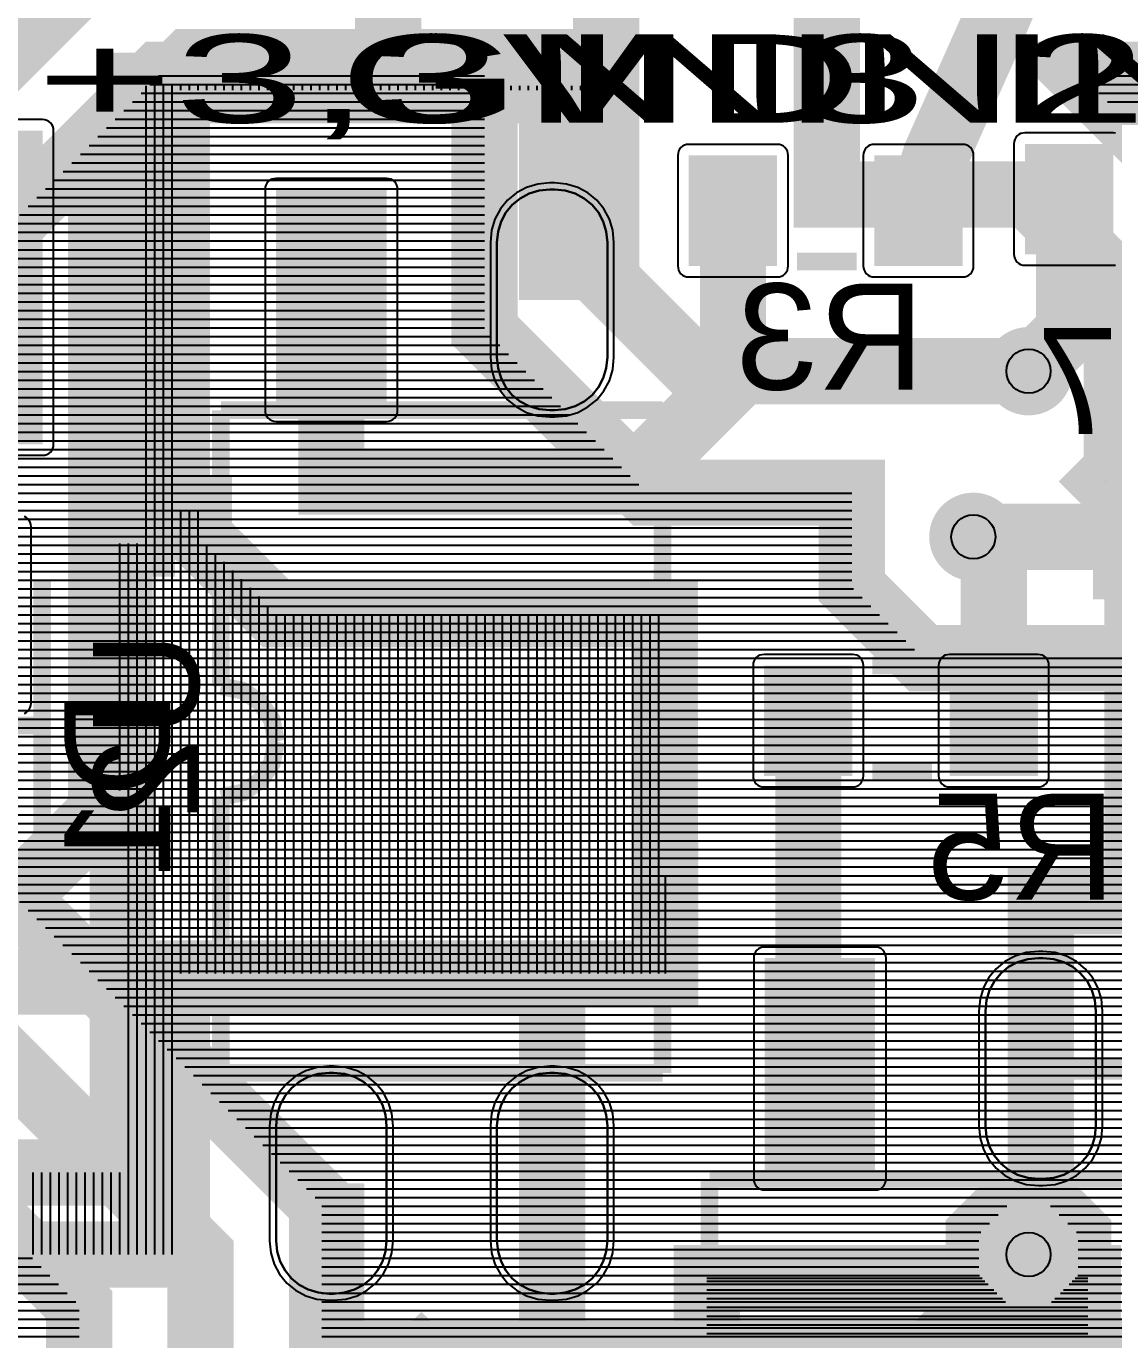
# Model space of a CAD drawing. Header units: centimetres. Extents: x -0.96 to 3.81, y 0.19 to 5.08.
# Drawn here: x 1.387 to 2.638, y 2.188 to 3.699 of the extents above; entities that cross this region are included whole.
import ezdxf

# ---------------------------------------------------------------- set-up
doc = ezdxf.new("R2010")
doc.units = ezdxf.units.CM
doc.layers.get('0').update_dxf_attribs({"linetype": 'CONTINUOUS'})

# ---------------------------------------------------------------- blocks, each defined once
blk = doc.blocks.new('RPAD')
blk.add_trace([(-0.5, -0.5), (-0.5, 0.5), (0.5, -0.5), (0.5, 0.5)])
blk = doc.blocks.new('EPAD')
at = {"const_width": 0.5}
blk.add_lwpolyline([(-0.25, 0, 1), (0.25, 0, 1)], format="xyb", close=True, dxfattribs=at)

msp = doc.modelspace()

# ---------------------------------------------------------------- linework, layer by layer
for points, const_width in [([(1.161465, 3.263901), (1.540365, 3.642801), (1.914301, 3.642801), (1.914301, 3.349135), (2.101135, 3.162301), (2.336801, 3.162301), (2.336801, 3.053635), (2.418635, 2.971801), (2.699465, 2.971801), (2.781299, 3.053635), (2.781299, 3.461465), (2.599963, 3.642801), (2.765199, 3.642801), (2.765199, 4.198853)], 0.0762), ([(1.546, 3.846), (1.1036, 3.4036), (0.3556, 3.4036), (0.254, 3.302), (0.254, 2.032)], 0.0762), ([(2.54, 3.302), (2.159, 3.302), (2.054, 3.407), (2.054, 3.846)], 0.0762), ([(2.4765, 3.1115), (2.6416, 3.1115), (2.6416, 3.4036), (2.54, 3.5052), (2.308, 3.5052), (2.308, 3.846)], 0.0762), ([(2.41336, 3.48664), (2.433348, 3.55014), (2.5, 3.7), (2.562, 3.846)], 0.0762), ([(1.8, 3.630101), (1.8, 3.846)], 0.0254), ([(1.8, 3.642801), (1.8, 3.846)], 0.0254), ([(1.8034, 3.7592), (1.8034, 3.6576)], 0.0762), ([(1.27836, 2.6), (1.4732, 2.79484), (1.4732, 3.556), (1.5748, 3.6576), (1.8034, 3.6576), (1.992, 3.6576), (1.992, 3.384)], 0.0762), ([(2.034901, 3.625299), (1.560201, 3.625299), (1.560201, 3.142701), (1.585601, 3.142701), (1.585601, 3.111875), (1.674875, 3.022601), (2.121541, 3.022601), (2.121541, 2.722201), (2.122201, 2.722201), (2.122201, 2.609299), (1.560201, 2.609299), (1.560201, 2.285999), (1.104799, 2.285999), (1.104799, 2.380291), (1.498069, 2.380291), (1.498069, 2.819709), (1.494259, 2.819709), (1.494259, 3.103741), (1.520069, 3.103741), (1.520069, 3.630101), (2.034901, 3.630101), (2.034901, 3.625299)], 0.0762), ([(1.992, 3.625299), (1.992, 3.384)], 0.0254), ([(2.27366, 3.55014), (2.34478, 3.55014)], 0.02032), ([(2.27366, 3.55014), (2.34478, 3.55014)], 0.02032), ([(2.27366, 3.55014), (2.34478, 3.55014)], 0.02032), ([(2.54, 3.302), (2.58664, 3.34864), (2.58664, 3.5)], 0.0762), ([(1.738, 3.384), (1.738, 3.175), (2.0828, 3.175), (2.2, 3.2922), (2.2, 3.48664)], 0.0762), ([(2.27366, 3.42822), (2.34224, 3.42822)], 0.02032), ([(2.27366, 3.42822), (2.34224, 3.42822)], 0.02032), ([(2.27366, 3.42822), (2.34224, 3.42822)], 0.02032), ([(2.731799, 2.741299), (2.665099, 2.741299), (2.665099, 3.077799), (2.652399, 3.077799), (2.652399, 3.151125), (2.628525, 3.175), (2.739039, 3.285515)], 0.0762), ([(0.393699, 1.974135), (0.393699, 3.244135), (0.413465, 3.263901), (0.589837, 3.263901), (0.558801, 3.232865), (0.558801, 3.117135), (1.447801, 2.228135), (1.447801, 1.720135)], 0.0762), ([(3.263899, 2.075735), (3.263899, 2.331165), (3.169365, 2.425699), (3.053635, 2.425699), (2.971801, 2.343865), (2.971801, 2.228135), (2.984501, 2.215435), (2.984501, 2.191465), (2.964735, 2.171699), (1.847135, 2.171699), (1.8415, 2.166064), (1.835865, 2.171699), (1.727199, 2.171699), (1.727199, 2.343865), (0.807163, 3.263901)], 0.0762), ([(1.611, 3.257), (1.611, 2.9395)], 0.02032), ([(1.611, 3.257), (2.119, 3.257)], 0.02032), ([(1.611, 3.257), (1.611, 2.9395)], 0.02032), ([(1.611, 3.257), (2.119, 3.257)], 0.02032), ([(1.611, 3.257), (1.611, 2.9395)], 0.02032), ([(1.611, 3.257), (2.119, 3.257)], 0.02032), ([(2.119, 3.257), (2.119, 2.495)], 0.02032), ([(2.119, 3.257), (2.119, 2.495)], 0.02032), ([(2.119, 3.257), (2.119, 2.495)], 0.02032), ([(1.5875, 1.778), (1.5875, 2.286), (0.6985, 3.175)], 0.0762), ([(2.4765, 3.1115), (2.5, 3.088), (2.5, 2.9)], 0.0762), ([(1.40536, 2.5619), (1.40536, 3.06228)], 0.02032), ([(1.40536, 2.5619), (1.40536, 3.06228)], 0.02032), ([(1.40536, 2.5619), (1.40536, 3.06228)], 0.02032), ([(2.3603, 2.9635), (2.43142, 2.9635)], 0.02032), ([(2.3603, 2.9635), (2.43142, 2.9635)], 0.02032), ([(2.3603, 2.9635), (2.43142, 2.9635)], 0.02032), ([(1.6745, 2.876), (1.669601, 2.900991), (1.656144, 2.921145), (1.63599, 2.934601), (1.611, 2.9395)], 0.02032), ([(1.6745, 2.876), (1.669601, 2.900991), (1.656144, 2.921145), (1.63599, 2.934601), (1.611, 2.9395)], 0.02032), ([(1.6745, 2.876), (1.669601, 2.900991), (1.656144, 2.921145), (1.63599, 2.934601), (1.611, 2.9395)], 0.02032), ([(2.3, 2.5), (2.28664, 2.5), (2.28664, 2.9)], 0.0762), ([(1.40536, 2.89464), (1.15136, 2.89464)], 0.02032), ([(1.40536, 2.89464), (1.15136, 2.89464)], 0.02032), ([(1.40536, 2.89464), (1.15136, 2.89464)], 0.02032), ([(1.6745, 2.876), (1.669601, 2.85101), (1.656144, 2.830856), (1.63599, 2.817399), (1.611, 2.8125)], 0.02032), ([(1.6745, 2.876), (1.669601, 2.85101), (1.656144, 2.830856), (1.63599, 2.817399), (1.611, 2.8125)], 0.02032), ([(1.6745, 2.876), (1.669601, 2.85101), (1.656144, 2.830856), (1.63599, 2.817399), (1.611, 2.8125)], 0.02032), ([(2.3603, 2.84158), (2.42888, 2.84158)], 0.02032), ([(2.3603, 2.84158), (2.42888, 2.84158)], 0.02032), ([(2.3603, 2.84158), (2.42888, 2.84158)], 0.02032), ([(1.611, 2.8125), (1.611, 2.495)], 0.02032), ([(1.611, 2.8125), (1.611, 2.495)], 0.02032), ([(1.611, 2.8125), (1.611, 2.495)], 0.02032), ([(2.554, 2.5), (2.554, 2.6924), (3.254, 2.6924), (3.254, 2.5)], 0.0762), ([(1.27836, 2.6), (1.992, 2.6), (1.992, 2.368)], 0.0762), ([(1.992, 2.609299), (1.992, 2.368)], 0.0254), ([(1.498069, 2.6), (1.27836, 2.6)], 0.0254), ([(2.554, 2.5), (2.554, 2.3), (2.54, 2.286)], 0.0762), ([(2.731799, 2.5), (2.554, 2.5)], 0.0254), ([(1.611, 2.495), (2.119, 2.495)], 0.02032), ([(1.611, 2.495), (2.119, 2.495)], 0.02032), ([(1.611, 2.495), (2.119, 2.495)], 0.02032), ([(1.738, 2.368), (1.738, 2.1336), (0.58664, 2.1336), (0.58664, 2)], 0.0762), ([(1.992, 2.368), (1.992, 2.159), (2.413, 2.159), (2.54, 2.286)], 0.0762), ([(2.173, 2.373), (2.173, 2.0555)], 0.02032), ([(2.173, 2.373), (2.681, 2.373)], 0.02032), ([(2.173, 2.373), (2.173, 2.0555)], 0.02032), ([(2.173, 2.373), (2.681, 2.373)], 0.02032), ([(2.173, 2.373), (2.173, 2.0555)], 0.02032), ([(2.173, 2.373), (2.681, 2.373)], 0.02032), ([(2.48285, 2.262328), (2.48285, 2.309672), (2.516328, 2.34315), (2.563672, 2.34315), (2.59715, 2.309672), (2.59715, 2.262328), (2.563672, 2.22885), (2.516328, 2.22885), (2.48285, 2.262328)], 0.0762), ([(2.54, 2.286), (2.54, 1.5126), (2.554, 1.4986), (2.554, 1.484)], 0.0762), ([(2.608181, 1.930399), (2.603874, 1.930399), (2.514601, 1.841126), (2.514601, 1.725299), (2.452399, 1.725299), (2.452399, 1.841125), (2.363125, 1.930399), (2.146675, 1.930399), (1.977799, 1.761523), (1.977799, 1.889274), (2.057399, 1.968874), (2.057399, 2.095126), (2.025824, 2.126701), (2.169799, 2.126701), (2.169799, 2.258701), (2.486477, 2.258701), (2.516328, 2.22885), (2.563672, 2.22885), (2.593523, 2.258701), (2.608181, 2.258701), (2.608181, 1.930399)], 0.0762)]:
    msp.add_lwpolyline(points, dxfattribs=dict(const_width=const_width))
for points in [[(1.539327, 3.641763), (1.914301, 3.641763)], [(2.601001, 3.641763), (3.297522, 3.641763)], [(1.524799, 2.285999), (1.524799, 3.630101)], [(1.529327, 3.631763), (1.914301, 3.631763)], [(1.534799, 2.285999), (1.534799, 3.630101)], [(1.544799, 2.285999), (1.544799, 3.630101)], [(1.554799, 2.285999), (1.554799, 3.630101)], [(1.564799, 3.625299), (1.564799, 3.630101)], [(1.574799, 3.625299), (1.574799, 3.630101)], [(1.584799, 3.625299), (1.584799, 3.630101)], [(1.594799, 3.625299), (1.594799, 3.630101)], [(1.604799, 3.625299), (1.604799, 3.630101)], [(1.614799, 3.625299), (1.614799, 3.630101)], [(1.624799, 3.625299), (1.624799, 3.630101)], [(1.634799, 3.625299), (1.634799, 3.630101)], [(1.644799, 3.625299), (1.644799, 3.630101)], [(1.654799, 3.625299), (1.654799, 3.630101)], [(1.664799, 3.625299), (1.664799, 3.630101)], [(1.674799, 3.625299), (1.674799, 3.630101)], [(1.684799, 3.625299), (1.684799, 3.630101)], [(1.694799, 3.625299), (1.694799, 3.630101)], [(1.704799, 3.625299), (1.704799, 3.630101)], [(1.714799, 3.625299), (1.714799, 3.630101)], [(1.724799, 3.625299), (1.724799, 3.630101)], [(1.734799, 3.625299), (1.734799, 3.630101)], [(1.744799, 3.625299), (1.744799, 3.630101)], [(1.754799, 3.625299), (1.754799, 3.630101)], [(1.764799, 3.625299), (1.764799, 3.630101)], [(1.774799, 3.625299), (1.774799, 3.630101)], [(1.784799, 3.625299), (1.784799, 3.630101)], [(1.794799, 3.625299), (1.794799, 3.630101)], [(1.804799, 3.625299), (1.804799, 3.630101)], [(1.814799, 3.625299), (1.814799, 3.630101)], [(1.824799, 3.625299), (1.824799, 3.630101)], [(1.834799, 3.625299), (1.834799, 3.630101)], [(1.844799, 3.625299), (1.844799, 3.630101)], [(1.854799, 3.625299), (1.854799, 3.630101)], [(1.864799, 3.625299), (1.864799, 3.630101)], [(1.874799, 3.625299), (1.874799, 3.630101)], [(1.884799, 3.625299), (1.884799, 3.630101)], [(1.894799, 3.625299), (1.894799, 3.630101)], [(1.904799, 3.625299), (1.904799, 3.630101)], [(1.914799, 3.625299), (1.914799, 3.630101)], [(1.924799, 3.625299), (1.924799, 3.630101)], [(1.934799, 3.625299), (1.934799, 3.630101)], [(1.944799, 3.625299), (1.944799, 3.630101)], [(1.954799, 3.625299), (1.954799, 3.630101)], [(1.964799, 3.625299), (1.964799, 3.630101)], [(1.974799, 3.625299), (1.974799, 3.630101)], [(1.984799, 3.625299), (1.984799, 3.630101)], [(1.994799, 3.625299), (1.994799, 3.630101)], [(2.004799, 3.625299), (2.004799, 3.630101)], [(2.014799, 3.625299), (2.014799, 3.630101)], [(2.024799, 3.625299), (2.024799, 3.630101)], [(2.034799, 3.625299), (2.034799, 3.630101)], [(2.611001, 3.631763), (3.304437, 3.631763)], [(1.509327, 3.611763), (1.914301, 3.611763)], [(1.519327, 3.621763), (1.914301, 3.621763)], [(2.621001, 3.621763), (3.310752, 3.621763)], [(2.631001, 3.611763), (3.317054, 3.611763)], [(1.499327, 3.601763), (1.914301, 3.601763)], [(1.27623, 3.20534), (1.40577, 3.20534), (1.408367, 3.205593), (1.410768, 3.20632), (1.412928, 3.207475), (1.414799, 3.209011), (1.416335, 3.210883), (1.41749, 3.213042), (1.418217, 3.215443), (1.41847, 3.21804), (1.41847, 3.57872), (1.418217, 3.581317), (1.41749, 3.583718), (1.416335, 3.585877), (1.414799, 3.587749), (1.412928, 3.589285), (1.410768, 3.59044), (1.408367, 3.591167), (1.40577, 3.59142), (1.40577, 3.59142), (1.27623, 3.59142)], [(1.479327, 3.581763), (1.914301, 3.581763)], [(1.489327, 3.591763), (1.914301, 3.591763)], [(1.469327, 3.571763), (1.914301, 3.571763)], [(2.640037, 3.575947), (2.63744, 3.5762), (2.63744, 3.5762), (2.53584, 3.5762), (2.533243, 3.575947), (2.530842, 3.57522), (2.528682, 3.574065), (2.526811, 3.572529), (2.525275, 3.570657), (2.52412, 3.568498), (2.523393, 3.566097), (2.52314, 3.5635), (2.52314, 3.4365), (2.523393, 3.433903), (2.52412, 3.431502), (2.525275, 3.429343), (2.526811, 3.427471), (2.528682, 3.425935), (2.530842, 3.42478), (2.533243, 3.424053), (2.53584, 3.4238), (2.63744, 3.4238), (2.640037, 3.424053)], [(1.449327, 3.551763), (1.914301, 3.551763)], [(1.459327, 3.561763), (1.914301, 3.561763)], [(1.439327, 3.541763), (1.914301, 3.541763)], [(1.419327, 3.521763), (1.914301, 3.521763)], [(1.429327, 3.531763), (1.914301, 3.531763)], [(1.409327, 3.511763), (1.914301, 3.511763)], [(1.389327, 3.491763), (1.914301, 3.491763)], [(1.399327, 3.501763), (1.914301, 3.501763)], [(1.379327, 3.481763), (1.914301, 3.481763)], [(1.359327, 3.461763), (1.914301, 3.461763)], [(1.369327, 3.471763), (1.914301, 3.471763)], [(1.349327, 3.451763), (1.914301, 3.451763)], [(1.329327, 3.431763), (1.914301, 3.431763)], [(1.339327, 3.441763), (1.914301, 3.441763)], [(1.319327, 3.421763), (1.914301, 3.421763)], [(1.299327, 3.401763), (1.914301, 3.401763)], [(1.309327, 3.411763), (1.914301, 3.411763)], [(1.289327, 3.391763), (1.914301, 3.391763)], [(1.269327, 3.371763), (1.914301, 3.371763)], [(1.279327, 3.381763), (1.914301, 3.381763)], [(1.259327, 3.361763), (1.914301, 3.361763)], [(1.239327, 3.341763), (1.921673, 3.341763)], [(1.249327, 3.351763), (1.914301, 3.351763)], [(1.229327, 3.331763), (1.931673, 3.331763)], [(1.209327, 3.311763), (1.951673, 3.311763)], [(1.219327, 3.321763), (1.941673, 3.321763)], [(1.199327, 3.301763), (1.961673, 3.301763)], [(1.179327, 3.281763), (1.981673, 3.281763)], [(1.189327, 3.291763), (1.971673, 3.291763)], [(1.169327, 3.271763), (1.991673, 3.271763)], [(0.809301, 3.261763), (2.001673, 3.261763)], [(0.819301, 3.251763), (2.011673, 3.251763)], [(0.829301, 3.241763), (2.021673, 3.241763)], [(0.839301, 3.231763), (2.031673, 3.231763)], [(0.849301, 3.221763), (2.041673, 3.221763)], [(0.859301, 3.211763), (2.051673, 3.211763)], [(0.869301, 3.201763), (2.061673, 3.201763)], [(0.879301, 3.191763), (2.071673, 3.191763)], [(0.889301, 3.181763), (2.081673, 3.181763)], [(2.628525, 3.175), (2.628525, 3.175)], [(0.899301, 3.171763), (2.091673, 3.171763)], [(0.909301, 3.161763), (2.336801, 3.161763)], [(0.919301, 3.151763), (2.336801, 3.151763)], [(1.564799, 2.609299), (1.564799, 3.142701)], [(1.574799, 2.609299), (1.574799, 3.142701)], [(1.584799, 2.609299), (1.584799, 3.142701)], [(0.929301, 3.141763), (2.336801, 3.141763)], [(0.939301, 3.131763), (2.336801, 3.131763)], [(1.384958, 2.90832), (1.387117, 2.909475), (1.388989, 2.911011), (1.390525, 2.912882), (1.39168, 2.915042), (1.392407, 2.917443), (1.39266, 2.92004), (1.39266, 2.92004), (1.39266, 3.12324), (1.392407, 3.125837), (1.39168, 3.128238), (1.390525, 3.130398), (1.388989, 3.132269), (1.387117, 3.133805), (1.384958, 3.13496)], [(0.949301, 3.121763), (2.336801, 3.121763)], [(0.959301, 3.111763), (2.336801, 3.111763)], [(0.969301, 3.101763), (2.336801, 3.101763)], [(1.494799, 2.819709), (1.494799, 3.103741)], [(1.504799, 2.285999), (1.504799, 3.103741)], [(1.514799, 2.285999), (1.514799, 3.103741)], [(1.594799, 2.609299), (1.594799, 3.102677)], [(0.979301, 3.091763), (2.336801, 3.091763)], [(1.604799, 2.609299), (1.604799, 3.092677)], [(1.614799, 2.609299), (1.614799, 3.082677)], [(0.989301, 3.081763), (2.336801, 3.081763)], [(0.999301, 3.071763), (2.336801, 3.071763)], [(1.624799, 2.609299), (1.624799, 3.072677)], [(1.009301, 3.061763), (2.336801, 3.061763)], [(1.019301, 3.051763), (2.338673, 3.051763)], [(1.634799, 2.609299), (1.634799, 3.062677)], [(1.644799, 2.609299), (1.644799, 3.052677)], [(1.029301, 3.041763), (2.348673, 3.041763)], [(1.654799, 2.609299), (1.654799, 3.042677)], [(1.039301, 3.031763), (2.358673, 3.031763)], [(1.049301, 3.021763), (2.368673, 3.021763)], [(1.664799, 2.609299), (1.664799, 3.032677)], [(1.674799, 2.609299), (1.674799, 3.022677)], [(1.684799, 2.609299), (1.684799, 3.022601)], [(1.694799, 2.609299), (1.694799, 3.022601)], [(1.704799, 2.609299), (1.704799, 3.022601)], [(1.714799, 2.609299), (1.714799, 3.022601)], [(1.724799, 2.609299), (1.724799, 3.022601)], [(1.734799, 2.609299), (1.734799, 3.022601)], [(1.744799, 2.609299), (1.744799, 3.022601)], [(1.754799, 2.609299), (1.754799, 3.022601)], [(1.764799, 2.609299), (1.764799, 3.022601)], [(1.774799, 2.609299), (1.774799, 3.022601)], [(1.784799, 2.609299), (1.784799, 3.022601)], [(1.794799, 2.609299), (1.794799, 3.022601)], [(1.804799, 2.609299), (1.804799, 3.022601)], [(1.814799, 2.609299), (1.814799, 3.022601)], [(1.824799, 2.609299), (1.824799, 3.022601)], [(1.834799, 2.609299), (1.834799, 3.022601)], [(1.844799, 2.609299), (1.844799, 3.022601)], [(1.854799, 2.609299), (1.854799, 3.022601)], [(1.864799, 2.609299), (1.864799, 3.022601)], [(1.874799, 2.609299), (1.874799, 3.022601)], [(1.884799, 2.609299), (1.884799, 3.022601)], [(1.894799, 2.609299), (1.894799, 3.022601)], [(1.904799, 2.609299), (1.904799, 3.022601)], [(1.914799, 2.609299), (1.914799, 3.022601)], [(1.924799, 2.609299), (1.924799, 3.022601)], [(1.934799, 2.609299), (1.934799, 3.022601)], [(1.944799, 2.609299), (1.944799, 3.022601)], [(1.954799, 2.609299), (1.954799, 3.022601)], [(1.964799, 2.609299), (1.964799, 3.022601)], [(1.974799, 2.609299), (1.974799, 3.022601)], [(1.984799, 2.609299), (1.984799, 3.022601)], [(1.994799, 2.609299), (1.994799, 3.022601)], [(2.004799, 2.609299), (2.004799, 3.022601)], [(2.014799, 2.609299), (2.014799, 3.022601)], [(2.024799, 2.609299), (2.024799, 3.022601)], [(2.034799, 2.609299), (2.034799, 3.022601)], [(2.044799, 2.609299), (2.044799, 3.022601)], [(2.054799, 2.609299), (2.054799, 3.022601)], [(2.064799, 2.609299), (2.064799, 3.022601)], [(2.074799, 2.609299), (2.074799, 3.022601)], [(2.084799, 2.609299), (2.084799, 3.022601)], [(2.094799, 2.609299), (2.094799, 3.022601)], [(2.104799, 2.609299), (2.104799, 3.022601)], [(2.114799, 2.609299), (2.114799, 3.022601)], [(1.059301, 3.011763), (2.378673, 3.011763)], [(1.069301, 3.001763), (2.388673, 3.001763)], [(1.079301, 2.991763), (2.398673, 2.991763)], [(1.089301, 2.981763), (2.408673, 2.981763)], [(1.099301, 2.971763), (3.602416, 2.971763)], [(1.109301, 2.961763), (3.605125, 2.961763)], [(1.119301, 2.951763), (3.607834, 2.951763)], [(1.129301, 2.941763), (3.610543, 2.941763)], [(1.139301, 2.931763), (3.613253, 2.931763)], [(1.149301, 2.921763), (3.615962, 2.921763)], [(1.159301, 2.911763), (3.618586, 2.911763)], [(1.169301, 2.901763), (3.620847, 2.901763)], [(1.179301, 2.891763), (3.623107, 2.891763)], [(1.189301, 2.881763), (3.625368, 2.881763)], [(1.199301, 2.871763), (3.627628, 2.871763)], [(1.209301, 2.861763), (3.629888, 2.861763)], [(1.219301, 2.851763), (3.632149, 2.851763)], [(1.229301, 2.841763), (3.634409, 2.841763)], [(1.239301, 2.831763), (3.636669, 2.831763)], [(1.249301, 2.821763), (3.638373, 2.821763)], [(1.259301, 2.811763), (3.638372, 2.811763)], [(1.269301, 2.801763), (3.63837, 2.801763)], [(1.279301, 2.791763), (3.638369, 2.791763)], [(1.289301, 2.781763), (3.638368, 2.781763)], [(1.299301, 2.771763), (3.638366, 2.771763)], [(1.309301, 2.761763), (3.638365, 2.761763)], [(1.319301, 2.751763), (3.638363, 2.751763)], [(1.329301, 2.741763), (3.638362, 2.741763)], [(1.339301, 2.731763), (3.638361, 2.731763)], [(1.349301, 2.721763), (3.638359, 2.721763)], [(2.122201, 2.609299), (2.122201, 2.722201)], [(1.359301, 2.711763), (3.638358, 2.711763)], [(1.369301, 2.701763), (3.638357, 2.701763)], [(1.379301, 2.691763), (3.638355, 2.691763)], [(1.389301, 2.681763), (3.638354, 2.681763)], [(1.399301, 2.671763), (3.638352, 2.671763)], [(1.409301, 2.661763), (3.638351, 2.661763)], [(1.419301, 2.651763), (3.63835, 2.651763)], [(1.429301, 2.641763), (3.638348, 2.641763)], [(1.439301, 2.631763), (3.638347, 2.631763)], [(1.449301, 2.621763), (3.638346, 2.621763)], [(1.459301, 2.611763), (3.638344, 2.611763)], [(1.469301, 2.601763), (3.638343, 2.601763)], [(1.479301, 2.591763), (3.638341, 2.591763)], [(1.489301, 2.581763), (3.63834, 2.581763)], [(1.499301, 2.571763), (3.638339, 2.571763)], [(1.509301, 2.561763), (3.638337, 2.561763)], [(1.519301, 2.551763), (3.638336, 2.551763)], [(1.529301, 2.541763), (3.638334, 2.541763)], [(1.539301, 2.531763), (3.638333, 2.531763)], [(1.549301, 2.521763), (3.638332, 2.521763)], [(1.559301, 2.511763), (3.63833, 2.511763)], [(1.569301, 2.501763), (3.638329, 2.501763)], [(1.579301, 2.491763), (3.638328, 2.491763)], [(1.589301, 2.481763), (3.638326, 2.481763)], [(1.599301, 2.471763), (3.638325, 2.471763)], [(1.609301, 2.461763), (3.638323, 2.461763)], [(1.619301, 2.451763), (3.638322, 2.451763)], [(1.629301, 2.441763), (3.638321, 2.441763)], [(1.639301, 2.431763), (3.638319, 2.431763)], [(1.649301, 2.421763), (3.049699, 2.421763)], [(1.659301, 2.411763), (3.039699, 2.411763)], [(1.669301, 2.401763), (3.029699, 2.401763)], [(1.679301, 2.391763), (3.019699, 2.391763)], [(1.394799, 2.285999), (1.394799, 2.380291)], [(1.404799, 2.285999), (1.404799, 2.380291)], [(1.414799, 2.285999), (1.414799, 2.380291)], [(1.424799, 2.285999), (1.424799, 2.380291)], [(1.434799, 2.285999), (1.434799, 2.380291)], [(1.444799, 2.285999), (1.444799, 2.380291)], [(1.454799, 2.285999), (1.454799, 2.380291)], [(1.464799, 2.285999), (1.464799, 2.380291)], [(1.474799, 2.285999), (1.474799, 2.380291)], [(1.484799, 2.285999), (1.484799, 2.380291)], [(1.494799, 2.285999), (1.494799, 2.380291)], [(1.689301, 2.381763), (3.009699, 2.381763)], [(1.699301, 2.371763), (2.999699, 2.371763)], [(1.709301, 2.361763), (2.989699, 2.361763)], [(1.719301, 2.351763), (2.979699, 2.351763)], [(1.727199, 2.341763), (2.514941, 2.341763)], [(2.565059, 2.341763), (2.971801, 2.341763)], [(1.727199, 2.331763), (2.504941, 2.331763)], [(2.575059, 2.331763), (2.971801, 2.331763)], [(1.727199, 2.321763), (2.494941, 2.321763)], [(1.727199, 2.311763), (2.484941, 2.311763)], [(2.585059, 2.321763), (2.971801, 2.321763)], [(2.595059, 2.311763), (2.971801, 2.311763)], [(1.727199, 2.301763), (2.48285, 2.301763)], [(2.59715, 2.301763), (2.971801, 2.301763)], [(0.393699, 2.281763), (1.394173, 2.281763)], [(1.727199, 2.291763), (2.48285, 2.291763)], [(1.727199, 2.281763), (2.48285, 2.281763)], [(2.59715, 2.291763), (2.971801, 2.291763)], [(2.59715, 2.281763), (2.971801, 2.281763)], [(0.393699, 2.271763), (1.404173, 2.271763)], [(1.727199, 2.271763), (2.48285, 2.271763)], [(2.59715, 2.271763), (2.971801, 2.271763)], [(0.393699, 2.261763), (1.414173, 2.261763)], [(0.393699, 2.251763), (1.424173, 2.251763)], [(1.727199, 2.261763), (2.483415, 2.261763)], [(1.727199, 2.251763), (2.493415, 2.251763)], [(2.169799, 2.258701), (2.486477, 2.258701)], [(2.169799, 2.255299), (2.489879, 2.255299)], [(2.586585, 2.251763), (2.971801, 2.251763)], [(2.590121, 2.255299), (2.608181, 2.255299)], [(2.593523, 2.258701), (2.608181, 2.258701)], [(2.596585, 2.261763), (2.971801, 2.261763)], [(0.393699, 2.241763), (1.434173, 2.241763)], [(1.727199, 2.241763), (2.503415, 2.241763)], [(2.169799, 2.245299), (2.499879, 2.245299)], [(2.576585, 2.241763), (2.971801, 2.241763)], [(2.580121, 2.245299), (2.608181, 2.245299)], [(0.393699, 2.231763), (1.444173, 2.231763)], [(0.393699, 2.221763), (1.447801, 2.221763)], [(1.727199, 2.231763), (2.513415, 2.231763)], [(1.727199, 2.221763), (2.978173, 2.221763)], [(2.169799, 2.235299), (2.509879, 2.235299)], [(2.169799, 2.225299), (2.608181, 2.225299)], [(2.566585, 2.231763), (2.971801, 2.231763)], [(2.570121, 2.235299), (2.608181, 2.235299)], [(0.393699, 2.211763), (1.447801, 2.211763)], [(1.727199, 2.211763), (2.984501, 2.211763)], [(2.169799, 2.215299), (2.608181, 2.215299)], [(0.393699, 2.201763), (1.447801, 2.201763)], [(0.393699, 2.191763), (1.447801, 2.191763)], [(1.727199, 2.201763), (2.984501, 2.201763)], [(1.727199, 2.191763), (2.984501, 2.191763)], [(2.169799, 2.205299), (2.608181, 2.205299)], [(2.169799, 2.195299), (2.608181, 2.195299)]]:
    msp.add_lwpolyline(points)
for points in [[(2.1492, 3.41044), (2.2508, 3.41044), (2.253397, 3.410693), (2.255798, 3.41142), (2.257958, 3.412575), (2.259829, 3.414111), (2.261365, 3.415983), (2.26252, 3.418142), (2.263247, 3.420543), (2.2635, 3.42314), (2.2635, 3.55014), (2.263247, 3.552737), (2.26252, 3.555138), (2.261365, 3.557297), (2.259829, 3.559169), (2.257958, 3.560705), (2.255798, 3.56186), (2.253397, 3.562587), (2.2508, 3.56284), (2.1492, 3.56284), (2.146603, 3.562587), (2.144202, 3.56186), (2.142042, 3.560705), (2.140171, 3.559169), (2.138635, 3.557297), (2.13748, 3.555138), (2.136753, 3.552737), (2.1365, 3.55014), (2.1365, 3.42314), (2.136753, 3.420543), (2.13748, 3.418142), (2.138635, 3.415983), (2.140171, 3.414111), (2.142042, 3.412575), (2.144202, 3.41142), (2.146603, 3.410693), (2.1492, 3.41044)], [(2.36256, 3.41044), (2.46416, 3.41044), (2.466757, 3.410693), (2.469158, 3.41142), (2.471318, 3.412575), (2.473189, 3.414111), (2.474725, 3.415983), (2.47588, 3.418142), (2.476607, 3.420543), (2.47686, 3.42314), (2.47686, 3.55014), (2.476607, 3.552737), (2.47588, 3.555138), (2.474725, 3.557297), (2.473189, 3.559169), (2.471318, 3.560705), (2.469158, 3.56186), (2.466757, 3.562587), (2.46416, 3.56284), (2.36256, 3.56284), (2.359963, 3.562587), (2.357562, 3.56186), (2.355402, 3.560705), (2.353531, 3.559169), (2.351995, 3.557297), (2.35084, 3.555138), (2.350113, 3.552737), (2.34986, 3.55014), (2.34986, 3.42314), (2.350113, 3.420543), (2.35084, 3.418142), (2.351995, 3.415983), (2.353531, 3.414111), (2.355402, 3.412575), (2.357562, 3.41142), (2.359963, 3.410693), (2.36256, 3.41044)], [(1.6745, 3.2443), (1.8015, 3.2443), (1.804097, 3.244553), (1.806498, 3.24528), (1.808658, 3.246435), (1.810529, 3.247971), (1.812065, 3.249843), (1.81322, 3.252002), (1.813947, 3.254403), (1.8142, 3.257), (1.8142, 3.511), (1.813947, 3.513597), (1.81322, 3.515998), (1.812065, 3.518157), (1.810529, 3.520029), (1.808658, 3.521565), (1.806498, 3.52272), (1.804097, 3.523447), (1.8015, 3.5237), (1.6745, 3.5237), (1.671903, 3.523447), (1.669502, 3.52272), (1.667342, 3.521565), (1.665471, 3.520029), (1.663935, 3.518157), (1.66278, 3.515998), (1.662053, 3.513597), (1.6618, 3.511), (1.6618, 3.257), (1.662053, 3.254403), (1.66278, 3.252002), (1.663935, 3.249843), (1.665471, 3.247971), (1.667342, 3.246435), (1.669502, 3.24528), (1.671903, 3.244553), (1.6745, 3.2443)], [(1.98946, 3.24938), (1.99454, 3.24938), (2.008562, 3.250745), (2.02153, 3.254671), (2.033192, 3.260908), (2.043296, 3.269204), (2.051592, 3.279309), (2.057829, 3.29097), (2.061755, 3.303938), (2.06312, 3.31796), (2.06312, 3.45004), (2.061755, 3.464062), (2.057829, 3.47703), (2.051592, 3.488691), (2.043296, 3.498796), (2.033192, 3.507092), (2.02153, 3.513329), (2.008562, 3.517255), (1.99454, 3.51862), (1.98946, 3.51862), (1.975438, 3.517255), (1.96247, 3.513329), (1.950808, 3.507092), (1.940704, 3.498796), (1.932408, 3.488691), (1.926171, 3.47703), (1.922245, 3.464062), (1.92088, 3.45004), (1.92088, 3.31796), (1.922245, 3.303938), (1.926171, 3.29097), (1.932408, 3.279309), (1.940704, 3.269204), (1.950808, 3.260908), (1.96247, 3.254671), (1.975438, 3.250745), (1.98946, 3.24938)], [(2.007004, 3.509787), (2.018531, 3.506297), (2.028897, 3.500753), (2.037879, 3.493379), (2.045253, 3.484397), (2.050797, 3.474031), (2.054287, 3.462504), (2.0555, 3.45004), (2.0555, 3.31796), (2.054287, 3.305496), (2.050797, 3.293969), (2.045253, 3.283603), (2.037879, 3.274621), (2.028897, 3.267247), (2.018531, 3.261703), (2.007004, 3.258213), (1.99454, 3.257), (1.98946, 3.257), (1.976996, 3.258213), (1.965469, 3.261703), (1.955103, 3.267247), (1.946121, 3.274621), (1.938747, 3.283603), (1.933203, 3.293969), (1.929713, 3.305496), (1.9285, 3.31796), (1.9285, 3.45004), (1.929713, 3.462504), (1.933203, 3.474031), (1.938747, 3.484397), (1.946121, 3.493379), (1.955103, 3.500753), (1.965469, 3.506297), (1.976996, 3.509787), (1.98946, 3.511), (1.99454, 3.511), (2.007004, 3.509787)], [(1.98946, 3.257), (1.99454, 3.257), (2.007004, 3.258213), (2.018531, 3.261703), (2.028897, 3.267247), (2.037879, 3.274621), (2.045253, 3.283603), (2.050797, 3.293969), (2.054287, 3.305496), (2.0555, 3.31796), (2.0555, 3.45004), (2.054287, 3.462504), (2.050797, 3.474031), (2.045253, 3.484397), (2.037879, 3.493379), (2.028897, 3.500753), (2.018531, 3.506297), (2.007004, 3.509787), (1.99454, 3.511), (1.98946, 3.511), (1.976996, 3.509787), (1.965469, 3.506297), (1.955103, 3.500753), (1.946121, 3.493379), (1.938747, 3.484397), (1.933203, 3.474031), (1.929713, 3.462504), (1.9285, 3.45004), (1.9285, 3.31796), (1.929713, 3.305496), (1.933203, 3.293969), (1.938747, 3.283603), (1.946121, 3.274621), (1.955103, 3.267247), (1.965469, 3.261703), (1.976996, 3.258213), (1.98946, 3.257)], [(2.23584, 2.8238), (2.33744, 2.8238), (2.340037, 2.824053), (2.342438, 2.82478), (2.344598, 2.825935), (2.346469, 2.827471), (2.348005, 2.829343), (2.34916, 2.831502), (2.349887, 2.833903), (2.35014, 2.8365), (2.35014, 2.9635), (2.349887, 2.966097), (2.34916, 2.968498), (2.348005, 2.970657), (2.346469, 2.972529), (2.344598, 2.974065), (2.342438, 2.97522), (2.340037, 2.975947), (2.33744, 2.9762), (2.23584, 2.9762), (2.233243, 2.975947), (2.230842, 2.97522), (2.228682, 2.974065), (2.226811, 2.972529), (2.225275, 2.970657), (2.22412, 2.968498), (2.223393, 2.966097), (2.22314, 2.9635), (2.22314, 2.8365), (2.223393, 2.833903), (2.22412, 2.831502), (2.225275, 2.829343), (2.226811, 2.827471), (2.228682, 2.825935), (2.230842, 2.82478), (2.233243, 2.824053), (2.23584, 2.8238)], [(2.4492, 2.8238), (2.5508, 2.8238), (2.553397, 2.824053), (2.555798, 2.82478), (2.557958, 2.825935), (2.559829, 2.827471), (2.561365, 2.829343), (2.56252, 2.831502), (2.563247, 2.833903), (2.5635, 2.8365), (2.5635, 2.9635), (2.563247, 2.966097), (2.56252, 2.968498), (2.561365, 2.970657), (2.559829, 2.972529), (2.557958, 2.974065), (2.555798, 2.97522), (2.553397, 2.975947), (2.5508, 2.9762), (2.4492, 2.9762), (2.446603, 2.975947), (2.444202, 2.97522), (2.442042, 2.974065), (2.440171, 2.972529), (2.438635, 2.970657), (2.43748, 2.968498), (2.436753, 2.966097), (2.4365, 2.9635), (2.4365, 2.8365), (2.436753, 2.833903), (2.43748, 2.831502), (2.438635, 2.829343), (2.440171, 2.827471), (2.442042, 2.825935), (2.444202, 2.82478), (2.446603, 2.824053), (2.4492, 2.8238)], [(2.2365, 2.3603), (2.3635, 2.3603), (2.366097, 2.360553), (2.368498, 2.36128), (2.370658, 2.362435), (2.372529, 2.363971), (2.374065, 2.365843), (2.37522, 2.368002), (2.375947, 2.370403), (2.3762, 2.373), (2.3762, 2.627), (2.375947, 2.629597), (2.37522, 2.631998), (2.374065, 2.634157), (2.372529, 2.636029), (2.370658, 2.637565), (2.368498, 2.63872), (2.366097, 2.639447), (2.3635, 2.6397), (2.2365, 2.6397), (2.233903, 2.639447), (2.231502, 2.63872), (2.229342, 2.637565), (2.227471, 2.636029), (2.225935, 2.634157), (2.22478, 2.631998), (2.224053, 2.629597), (2.2238, 2.627), (2.2238, 2.373), (2.224053, 2.370403), (2.22478, 2.368002), (2.225935, 2.365843), (2.227471, 2.363971), (2.229342, 2.362435), (2.231502, 2.36128), (2.233903, 2.360553), (2.2365, 2.3603)], [(2.55146, 2.36538), (2.55654, 2.36538), (2.570562, 2.366745), (2.58353, 2.370671), (2.595192, 2.376908), (2.605296, 2.385204), (2.613592, 2.395309), (2.619829, 2.40697), (2.623755, 2.419938), (2.62512, 2.43396), (2.62512, 2.56604), (2.623755, 2.580062), (2.619829, 2.59303), (2.613592, 2.604691), (2.605296, 2.614796), (2.595192, 2.623092), (2.58353, 2.629329), (2.570562, 2.633255), (2.55654, 2.63462), (2.55146, 2.63462), (2.537438, 2.633255), (2.52447, 2.629329), (2.512808, 2.623092), (2.502704, 2.614796), (2.494408, 2.604691), (2.488171, 2.59303), (2.484245, 2.580062), (2.48288, 2.56604), (2.48288, 2.43396), (2.484245, 2.419938), (2.488171, 2.40697), (2.494408, 2.395309), (2.502704, 2.385204), (2.512808, 2.376908), (2.52447, 2.370671), (2.537438, 2.366745), (2.55146, 2.36538)], [(2.569004, 2.625787), (2.580531, 2.622297), (2.590897, 2.616753), (2.599879, 2.609379), (2.607253, 2.600397), (2.612797, 2.590031), (2.616287, 2.578504), (2.6175, 2.56604), (2.6175, 2.43396), (2.616287, 2.421496), (2.612797, 2.409969), (2.607253, 2.399603), (2.599879, 2.390621), (2.590897, 2.383247), (2.580531, 2.377703), (2.569004, 2.374213), (2.55654, 2.373), (2.55146, 2.373), (2.538996, 2.374213), (2.527469, 2.377703), (2.517103, 2.383247), (2.508121, 2.390621), (2.500747, 2.399603), (2.495203, 2.409969), (2.491713, 2.421496), (2.4905, 2.43396), (2.4905, 2.56604), (2.491713, 2.578504), (2.495203, 2.590031), (2.500747, 2.600397), (2.508121, 2.609379), (2.517103, 2.616753), (2.527469, 2.622297), (2.538996, 2.625787), (2.55146, 2.627), (2.55654, 2.627), (2.569004, 2.625787)], [(2.55146, 2.373), (2.55654, 2.373), (2.569004, 2.374213), (2.580531, 2.377703), (2.590897, 2.383247), (2.599879, 2.390621), (2.607253, 2.399603), (2.612797, 2.409969), (2.616287, 2.421496), (2.6175, 2.43396), (2.6175, 2.56604), (2.616287, 2.578504), (2.612797, 2.590031), (2.607253, 2.600397), (2.599879, 2.609379), (2.590897, 2.616753), (2.580531, 2.622297), (2.569004, 2.625787), (2.55654, 2.627), (2.55146, 2.627), (2.538996, 2.625787), (2.527469, 2.622297), (2.517103, 2.616753), (2.508121, 2.609379), (2.500747, 2.600397), (2.495203, 2.590031), (2.491713, 2.578504), (2.4905, 2.56604), (2.4905, 2.43396), (2.491713, 2.421496), (2.495203, 2.409969), (2.500747, 2.399603), (2.508121, 2.390621), (2.517103, 2.383247), (2.527469, 2.377703), (2.538996, 2.374213), (2.55146, 2.373)], [(1.73546, 2.23338), (1.74054, 2.23338), (1.754562, 2.234745), (1.76753, 2.238671), (1.779192, 2.244908), (1.789296, 2.253204), (1.797592, 2.263309), (1.803829, 2.27497), (1.807755, 2.287938), (1.80912, 2.30196), (1.80912, 2.43404), (1.807755, 2.448062), (1.803829, 2.46103), (1.797592, 2.472691), (1.789296, 2.482796), (1.779192, 2.491092), (1.76753, 2.497329), (1.754562, 2.501255), (1.74054, 2.50262), (1.73546, 2.50262), (1.721438, 2.501255), (1.70847, 2.497329), (1.696808, 2.491092), (1.686704, 2.482796), (1.678408, 2.472691), (1.672171, 2.46103), (1.668245, 2.448062), (1.66688, 2.43404), (1.66688, 2.30196), (1.668245, 2.287938), (1.672171, 2.27497), (1.678408, 2.263309), (1.686704, 2.253204), (1.696808, 2.244908), (1.70847, 2.238671), (1.721438, 2.234745), (1.73546, 2.23338)], [(1.753004, 2.493787), (1.764531, 2.490297), (1.774897, 2.484753), (1.783879, 2.477379), (1.791253, 2.468397), (1.796797, 2.458031), (1.800287, 2.446504), (1.8015, 2.43404), (1.8015, 2.30196), (1.800287, 2.289496), (1.796797, 2.277969), (1.791253, 2.267603), (1.783879, 2.258621), (1.774897, 2.251247), (1.764531, 2.245703), (1.753004, 2.242213), (1.74054, 2.241), (1.73546, 2.241), (1.722996, 2.242213), (1.711469, 2.245703), (1.701103, 2.251247), (1.692121, 2.258621), (1.684747, 2.267603), (1.679203, 2.277969), (1.675713, 2.289496), (1.6745, 2.30196), (1.6745, 2.43404), (1.675713, 2.446504), (1.679203, 2.458031), (1.684747, 2.468397), (1.692121, 2.477379), (1.701103, 2.484753), (1.711469, 2.490297), (1.722996, 2.493787), (1.73546, 2.495), (1.74054, 2.495), (1.753004, 2.493787)], [(1.73546, 2.241), (1.74054, 2.241), (1.753004, 2.242213), (1.764531, 2.245703), (1.774897, 2.251247), (1.783879, 2.258621), (1.791253, 2.267603), (1.796797, 2.277969), (1.800287, 2.289496), (1.8015, 2.30196), (1.8015, 2.43404), (1.800287, 2.446504), (1.796797, 2.458031), (1.791253, 2.468397), (1.783879, 2.477379), (1.774897, 2.484753), (1.764531, 2.490297), (1.753004, 2.493787), (1.74054, 2.495), (1.73546, 2.495), (1.722996, 2.493787), (1.711469, 2.490297), (1.701103, 2.484753), (1.692121, 2.477379), (1.684747, 2.468397), (1.679203, 2.458031), (1.675713, 2.446504), (1.6745, 2.43404), (1.6745, 2.30196), (1.675713, 2.289496), (1.679203, 2.277969), (1.684747, 2.267603), (1.692121, 2.258621), (1.701103, 2.251247), (1.711469, 2.245703), (1.722996, 2.242213), (1.73546, 2.241)], [(1.98946, 2.23338), (1.99454, 2.23338), (2.008562, 2.234745), (2.02153, 2.238671), (2.033192, 2.244908), (2.043296, 2.253204), (2.051592, 2.263309), (2.057829, 2.27497), (2.061755, 2.287938), (2.06312, 2.30196), (2.06312, 2.43404), (2.061755, 2.448062), (2.057829, 2.46103), (2.051592, 2.472691), (2.043296, 2.482796), (2.033192, 2.491092), (2.02153, 2.497329), (2.008562, 2.501255), (1.99454, 2.50262), (1.98946, 2.50262), (1.975438, 2.501255), (1.96247, 2.497329), (1.950808, 2.491092), (1.940704, 2.482796), (1.932408, 2.472691), (1.926171, 2.46103), (1.922245, 2.448062), (1.92088, 2.43404), (1.92088, 2.30196), (1.922245, 2.287938), (1.926171, 2.27497), (1.932408, 2.263309), (1.940704, 2.253204), (1.950808, 2.244908), (1.96247, 2.238671), (1.975438, 2.234745), (1.98946, 2.23338)], [(2.007004, 2.493787), (2.018531, 2.490297), (2.028897, 2.484753), (2.037879, 2.477379), (2.045253, 2.468397), (2.050797, 2.458031), (2.054287, 2.446504), (2.0555, 2.43404), (2.0555, 2.30196), (2.054287, 2.289496), (2.050797, 2.277969), (2.045253, 2.267603), (2.037879, 2.258621), (2.028897, 2.251247), (2.018531, 2.245703), (2.007004, 2.242213), (1.99454, 2.241), (1.98946, 2.241), (1.976996, 2.242213), (1.965469, 2.245703), (1.955103, 2.251247), (1.946121, 2.258621), (1.938747, 2.267603), (1.933203, 2.277969), (1.929713, 2.289496), (1.9285, 2.30196), (1.9285, 2.43404), (1.929713, 2.446504), (1.933203, 2.458031), (1.938747, 2.468397), (1.946121, 2.477379), (1.955103, 2.484753), (1.965469, 2.490297), (1.976996, 2.493787), (1.98946, 2.495), (1.99454, 2.495), (2.007004, 2.493787)], [(1.98946, 2.241), (1.99454, 2.241), (2.007004, 2.242213), (2.018531, 2.245703), (2.028897, 2.251247), (2.037879, 2.258621), (2.045253, 2.267603), (2.050797, 2.277969), (2.054287, 2.289496), (2.0555, 2.30196), (2.0555, 2.43404), (2.054287, 2.446504), (2.050797, 2.458031), (2.045253, 2.468397), (2.037879, 2.477379), (2.028897, 2.484753), (2.018531, 2.490297), (2.007004, 2.493787), (1.99454, 2.495), (1.98946, 2.495), (1.976996, 2.493787), (1.965469, 2.490297), (1.955103, 2.484753), (1.946121, 2.477379), (1.938747, 2.468397), (1.933203, 2.458031), (1.929713, 2.446504), (1.9285, 2.43404), (1.9285, 2.30196), (1.929713, 2.289496), (1.933203, 2.277969), (1.938747, 2.267603), (1.946121, 2.258621), (1.955103, 2.251247), (1.965469, 2.245703), (1.976996, 2.242213), (1.98946, 2.241)]]:
    msp.add_lwpolyline(points, close=True)
for centre in [(2.54, 3.302), (2.4765, 3.1115), (2.54, 2.286)]:
    msp.add_circle(centre, 0.0254)

# ---------------------------------------------------------------- block references
for name, p, xscale, yscale in [('RPAD', (1.341, 3.39838), 0.12954, 0.36068), ('RPAD', (1.341, 3.39838), 0.12954, 0.36068), ('RPAD', (2.58664, 3.5), 0.1016, 0.127), ('RPAD', (2.58664, 3.5), 0.1016, 0.127), ('EPAD', (2.54, 3.302), 0.1016, 0.1016), ('EPAD', (2.54, 3.302), 0.0762, 0.0762), ('EPAD', (2.4765, 3.1115), 0.1016, 0.1016), ('EPAD', (2.4765, 3.1115), 0.0762, 0.0762), ('EPAD', (2.54, 2.286), 0.1016, 0.1016), ('EPAD', (2.54, 2.286), 0.0762, 0.0762)]:
    msp.add_blockref(name, p, dxfattribs=dict(xscale=xscale, yscale=yscale))
for p, xscale, yscale, rotation in [((2.2, 3.48664), 0.1016, 0.127, 180), ((2.2, 3.48664), 0.1016, 0.127, 180), ((2.41336, 3.48664), 0.1016, 0.127, 180), ((2.41336, 3.48664), 0.1016, 0.127, 180), ((1.738, 3.384), 0.127, 0.254, 180), ((1.738, 3.384), 0.127, 0.254, 180), ((2.28664, 2.9), 0.1016, 0.127, 180), ((2.28664, 2.9), 0.1016, 0.127, 180), ((2.5, 2.9), 0.1016, 0.127, 180), ((2.5, 2.9), 0.1016, 0.127, 180), ((2.3, 2.5), 0.127, 0.254, -180), ((2.3, 2.5), 0.127, 0.254, -180)]:
    msp.add_blockref('RPAD', p, dxfattribs=dict(xscale=xscale, yscale=yscale, rotation=rotation))

# ---------------------------------------------------------------- texts
at = {"width": 2}
for s, p in [('+3,3V', (1.3982, 3.5877)), ('+3,3V', (1.3982, 3.5877)), ('+3,3V', (1.3982, 3.5877)), ('GND', (1.746, 3.5877)), ('GND', (1.746, 3.5877)), ('GND', (1.746, 3.5877)), ('IN3', (2, 3.5877)), ('IN3', (2, 3.5877)), ('IN3', (2, 3.5877)), ('IN2', (2.254, 3.5877)), ('IN2', (2.254, 3.5877)), ('IN2', (2.254, 3.5877)), ('IN1', (2.5, 3.5877)), ('IN1', (2.5, 3.5877)), ('IN1', (2.5, 3.5877))]:
    msp.add_text(s, height=0.1016, dxfattribs=at).set_placement(p)
at = {"text_generation_flag": 2, "width": 1.041667}
for s, p in [('R3', (2.42032, 3.2809)), ('R3', (2.42032, 3.2809)), ('R3', (2.42032, 3.2809)), ('R7', (2.76632, 3.22982)), ('R7', (2.76632, 3.22982)), ('R7', (2.76632, 3.22982)), ('R5', (2.64032, 2.69426)), ('R5', (2.64032, 2.69426)), ('R5', (2.64032, 2.69426))]:
    msp.add_text(s, height=0.12192, dxfattribs=at).set_placement(p)
for s, p in [('U2', (1.5856, 3.003)), ('U2', (1.5856, 3.003)), ('U2', (1.5856, 3.003)), ('D1', (1.55268, 2.935915)), ('D1', (1.55268, 2.935915)), ('D1', (1.55268, 2.935915))]:
    msp.add_text(s, height=0.12192, rotation=90, dxfattribs=at).set_placement(p)

doc.saveas('drawing.dxf')
